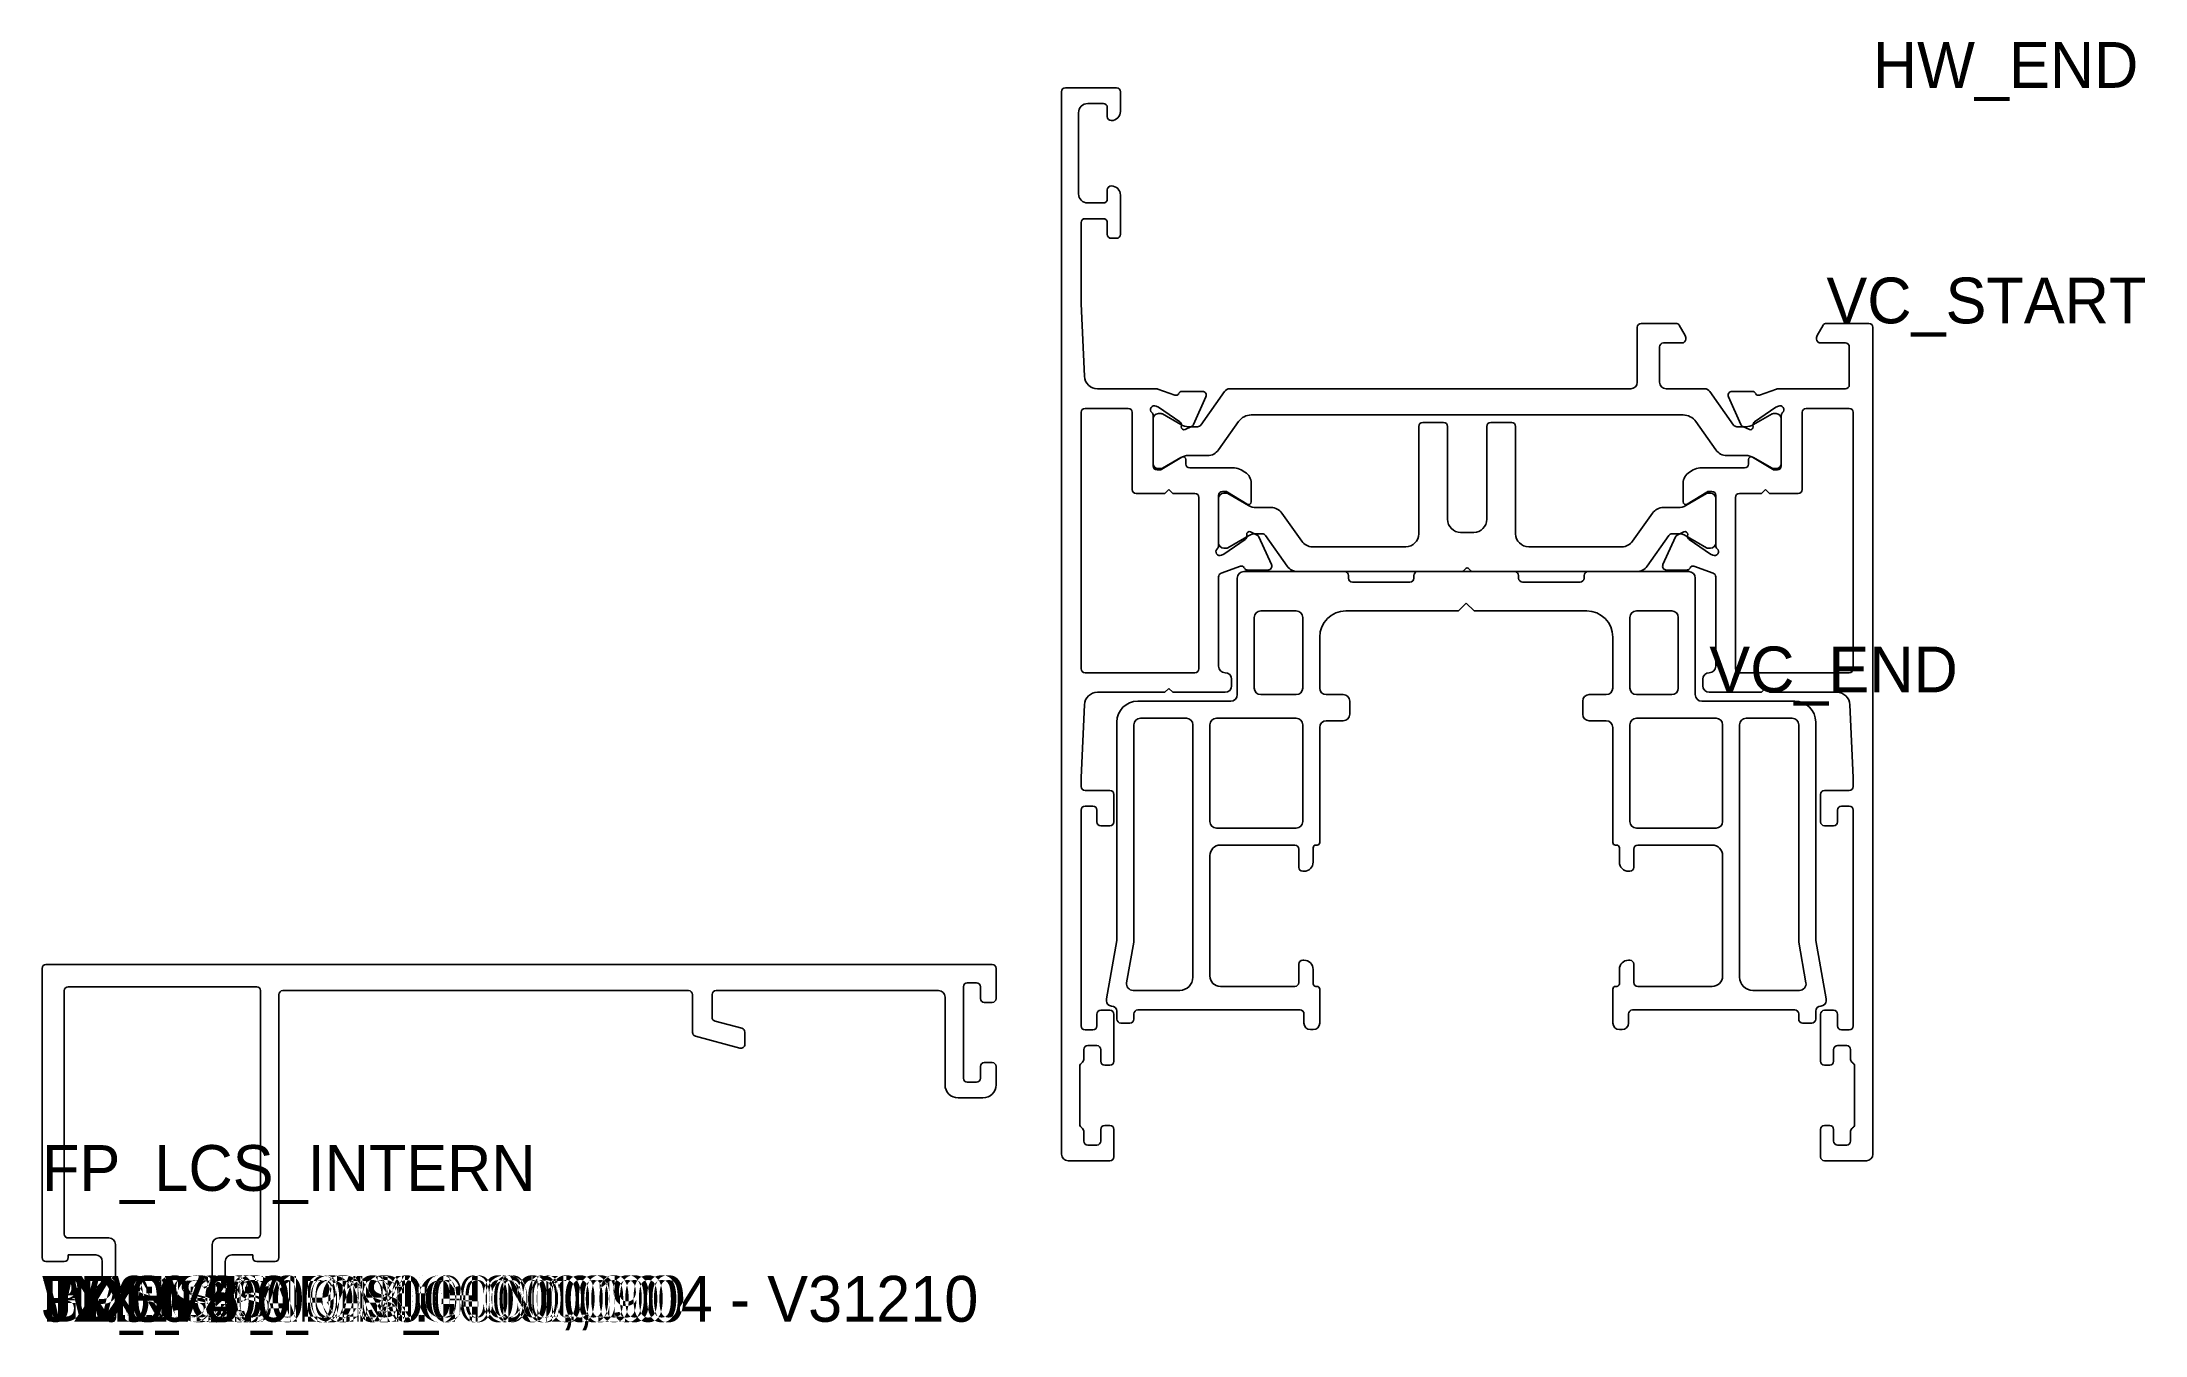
# Model space of a CAD drawing. Header units: metres. Extents: x 0 to 161, y -1 to 98.
import ezdxf

# ---------------------------------------------------------------- set-up
doc = ezdxf.new("R2010")
doc.units = ezdxf.units.M

msp = doc.modelspace()

# ---------------------------------------------------------------- linework, layer by layer
for p, q in [((77.9, 12.802869), (77.9, 94.002869)), ((78.2, 94.302869), (82.1, 94.302869)), ((82.4, 94.002869), (82.4, 92.502869)), ((79.2, 92.402869), (79.2, 86.202869)), ((81.1, 93.102869), (79.9, 93.102869)), ((81.4, 92.102869), (81.4, 92.802869)), ((79.9, 85.502869), (81.1, 85.502869)), ((81.4, 85.802869), (81.4, 86.502869)), ((82.4, 86.102869), (82.4, 83.102869)), ((79.4, 84.002869), (79.4, 77.802869)), ((81.1, 84.302869), (79.7, 84.302869)), ((81.4, 83.102869), (81.4, 84.002869)), ((82.1, 82.802869), (81.7, 82.802869)), ((79.4, 77.802869), (79.654613, 72.257007)), ((121.9, 71.802869), (121.9, 76.002869)), ((122.2, 76.302869), (124.849445, 76.302869)), ((125.109252, 76.152869), (125.559808, 75.372484)), ((136.090748, 76.152869), (135.640192, 75.372485)), ((139.6, 76.302869), (136.350555, 76.302869)), ((139.9, 12.802869), (139.9, 76.002869)), ((123.6, 74.502869), (123.6, 71.802869)), ((125.3, 74.802869), (123.9, 74.802869)), ((125.6, 75.222484), (125.6, 75.102869)), ((135.6, 75.222485), (135.6, 75.102869)), ((135.9, 74.802869), (137.8, 74.802869)), ((138.1, 74.502869), (138.1, 71.602869)), ((80.653561, 71.302869), (85.169479, 71.302869)), ((85.270993, 71.285172), (86.571317, 70.817586)), ((87.085214, 71.097305), (88.664142, 71.107762)), ((88.542348, 68.529708), (90.353103, 71.091471)), ((90.761403, 71.302869), (121.4, 71.302869)), ((124.1, 71.302869), (127.038597, 71.302869)), ((127.446897, 71.091471), (129.257652, 68.529708)), ((130.714786, 71.097305), (129.135857, 71.107762)), ((132.529007, 71.285172), (131.228683, 70.817586)), ((137.8, 71.302869), (132.630521, 71.302869)), ((79.4, 69.502869), (79.4, 49.903432)), ((83, 69.802869), (79.7, 69.802869)), ((83.3, 63.603432), (83.3, 69.502869)), ((84.9, 69.256218), (84.9, 65.403432)), ((85.304736, 69.896158), (85.122027, 69.977505)), ((85.3, 69.402869), (85.506444, 69.402869)), ((86.933493, 68.771692), (85.304736, 69.896158)), ((85.606389, 69.376106), (87.014999, 68.563446)), ((88.938855, 70.682787), (87.990205, 68.577271)), ((125.395752, 69.302867), (92.404248, 69.302867)), ((128.861144, 70.682787), (129.809794, 68.577271)), ((130.785001, 68.563446), (132.193611, 69.376106)), ((130.866507, 68.771692), (132.495264, 69.896158)), ((132.293555, 69.402869), (132.5, 69.402869)), ((132.495264, 69.896158), (132.677973, 69.977505)), ((132.9, 69.256218), (132.9, 65.403432)), ((134.5, 63.603432), (134.5, 69.502869)), ((134.8, 69.802869), (138.1, 69.802869)), ((138.4, 69.502869), (138.4, 49.903432)), ((84.9, 65.602869), (84.9, 69.002869)), ((87.052774, 68.38555), (87.062076, 68.500645)), ((87.845269, 68.42946), (87.337846, 68.188741)), ((87.614666, 68.402869), (88.297368, 68.402869)), ((91.424328, 68.795513), (89.890594, 66.625664)), ((105.2, 68.426413), (105.2, 60.226413)), ((107.1, 68.726413), (105.5, 68.726413)), ((107.4, 61.326413), (107.4, 68.426413)), ((110.4, 68.426413), (110.4, 61.326413)), ((112.3, 68.726413), (110.7, 68.726413)), ((112.6, 60.226413), (112.6, 68.426413)), ((127.909406, 66.625664), (126.375671, 68.795513)), ((129.502632, 68.402869), (130.185334, 68.402869)), ((129.954731, 68.42946), (130.462153, 68.188741)), ((130.747226, 68.38555), (130.737924, 68.500645)), ((132.9, 69.002869), (132.9, 65.602869)), ((85.577496, 65.147367), (87.095798, 66.074142)), ((87.014999, 66.042292), (85.606389, 65.229632)), ((87.4, 65.903432), (87.4, 65.553432)), ((89.073995, 66.202869), (87.614666, 66.202869)), ((130.185334, 66.202869), (128.726005, 66.202869)), ((130.4, 65.903432), (130.4, 65.553432)), ((132.222504, 65.147367), (130.704202, 66.074142)), ((132.193611, 65.229632), (130.785001, 66.042292)), ((85.2, 65.103432), (85.421193, 65.103432)), ((85.506444, 65.202869), (85.3, 65.202869)), ((87.7, 65.253432), (91.113234, 65.253432)), ((91.634243, 65.106983), (91.92101, 64.93194)), ((126.165756, 65.106983), (125.87899, 64.93194)), ((130.1, 65.253432), (126.686766, 65.253432)), ((132.5, 65.202869), (132.293555, 65.202869)), ((132.6, 65.103432), (132.378807, 65.103432)), ((85.8, 63.303432), (83.6, 63.303432)), ((86.1, 63.603432), (85.8, 63.303432)), ((86.4, 63.303432), (86.1, 63.603432)), ((88.1, 63.303432), (86.4, 63.303432)), ((88.4, 49.903432), (88.4, 63.003432)), ((89.9, 63.152806), (89.9, 59.30002)), ((89.9, 62.926413), (89.9, 59.526413)), ((90.421193, 63.452806), (90.2, 63.452806)), ((90.506444, 63.326413), (90.3, 63.326413)), ((92.095798, 62.482096), (90.577496, 63.408871)), ((92.188333, 62.38699), (90.606389, 63.29965)), ((92.4, 64.078389), (92.4, 62.652806)), ((125.4, 64.078389), (125.4, 62.652806)), ((127.193611, 63.29965), (125.611667, 62.38699)), ((125.704202, 62.482096), (127.222504, 63.408871)), ((127.5, 63.326413), (127.293555, 63.326413)), ((127.378807, 63.452806), (127.6, 63.452806)), ((127.9, 63.152806), (127.9, 59.30002)), ((127.9, 59.526413), (127.9, 62.926413)), ((129.4, 49.903432), (129.4, 63.003432)), ((129.7, 63.303432), (131.4, 63.303432)), ((131.4, 63.303432), (131.7, 63.603432)), ((131.7, 63.603432), (132, 63.303432)), ((132, 63.303432), (134.2, 63.303432)), ((93.918814, 62.226413), (92.788, 62.226413)), ((96.258235, 59.649208), (94.735414, 61.803617)), ((123.064586, 61.803617), (121.541765, 59.649208)), ((125.012, 62.226413), (123.881186, 62.226413)), ((90.304736, 58.66008), (91.933493, 59.784546)), ((90.606389, 59.153176), (92.188333, 60.065835)), ((92.062076, 60.055593), (92.052774, 60.170688)), ((92.337846, 60.367497), (92.845269, 60.126778)), ((92.788, 60.226413), (93.245738, 60.226413)), ((92.990205, 59.978967), (93.938855, 57.873451)), ((93.490718, 60.099574), (95.152049, 57.749208)), ((109.4, 60.326413), (108.4, 60.326413)), ((122.647951, 57.749208), (124.309282, 60.099574)), ((124.809794, 59.978967), (123.861144, 57.873451)), ((124.554262, 60.226413), (125.012, 60.226413)), ((125.462153, 60.367497), (124.954731, 60.126778)), ((125.611667, 60.065835), (127.193611, 59.153176)), ((125.737924, 60.055593), (125.747226, 60.170688)), ((127.495264, 58.66008), (125.866507, 59.784546)), ((90.122027, 58.578733), (90.304736, 58.66008)), ((90.3, 59.126413), (90.506444, 59.126413)), ((104.2, 59.226413), (97.074834, 59.226413)), ((120.725165, 59.226413), (113.6, 59.226413)), ((127.293555, 59.126413), (127.5, 59.126413)), ((127.677973, 58.578733), (127.495264, 58.66008)), ((89.9, 56.926731), (89.9, 50.103432)), ((91.571317, 57.738652), (90.098486, 57.209034)), ((91.329289, 47.926413), (91.329289, 56.826413)), ((91.829289, 57.326413), (99.529289, 57.326413)), ((93.664142, 57.448476), (92.085214, 57.458933)), ((95.968648, 57.326413), (108.517157, 57.326413)), ((99.829289, 57.026413), (99.829289, 56.826413)), ((100.129289, 56.526413), (104.529289, 56.526413)), ((104.829289, 56.826413), (104.829289, 57.026413)), ((105.129289, 57.326413), (112.529289, 57.326413)), ((108.517157, 57.326413), (108.587868, 57.355702)), ((108.587868, 57.355702), (108.829289, 57.597123)), ((108.970711, 57.597123), (109.212132, 57.355702)), ((109.212132, 57.355702), (109.282843, 57.326413)), ((109.282843, 57.326413), (121.831352, 57.326413)), ((112.829289, 57.026413), (112.829289, 56.826413)), ((113.129289, 56.526413), (117.529289, 56.526413)), ((117.829289, 56.826413), (117.829289, 57.026413)), ((118.129289, 57.326413), (125.829289, 57.326413)), ((124.135857, 57.448476), (125.714786, 57.458933)), ((126.228683, 57.738652), (127.701514, 57.209034)), ((126.329289, 56.826413), (126.329289, 47.926413)), ((127.9, 56.926731), (127.9, 50.103432)), ((108.829289, 54.926413), (108.229289, 54.326413)), ((109.429289, 54.326413), (108.829289, 54.926413)), ((92.629289, 48.426413), (92.629289, 53.826413)), ((93.129289, 54.326413), (95.829289, 54.326413)), ((96.329289, 53.826413), (96.329289, 48.426413)), ((108.229289, 54.326413), (99.629289, 54.326413)), ((118.029289, 54.326413), (109.429289, 54.326413)), ((121.329289, 53.826413), (121.329289, 48.426413)), ((124.529289, 54.326413), (121.829289, 54.326413)), ((125.029289, 48.426413), (125.029289, 53.826413)), ((97.629289, 52.326413), (97.629289, 48.426413)), ((120.029289, 48.426413), (120.029289, 52.326413)), ((79.7, 49.603432), (88.1, 49.603432)), ((86.1, 48.403432), (85.8, 48.103432)), ((86.4, 48.103432), (86.1, 48.403432)), ((90.9, 49.103432), (90.9, 48.603432)), ((126.9, 49.103432), (126.9, 48.603432)), ((138.1, 49.603432), (129.7, 49.603432)), ((131.4, 48.103432), (131.7, 48.403432)), ((131.7, 48.403432), (132, 48.103432)), ((79.654613, 47.149294), (79.4, 41.603432)), ((85.8, 48.103432), (80.653561, 48.103432)), ((83.729289, 47.426413), (90.829289, 47.426413)), ((90.4, 48.103432), (86.4, 48.103432)), ((95.829289, 47.926413), (93.129289, 47.926413)), ((98.129289, 47.926413), (99.429289, 47.926413)), ((99.929289, 47.426413), (99.929289, 46.426413)), ((117.729289, 46.426413), (117.729289, 47.426413)), ((118.229289, 47.926413), (119.529289, 47.926413)), ((121.829289, 47.926413), (124.529289, 47.926413)), ((126.829289, 47.426413), (133.929289, 47.426413)), ((127.4, 48.103432), (131.4, 48.103432)), ((132, 48.103432), (137.146439, 48.103432)), ((138.145387, 47.149294), (138.4, 41.603432)), ((82.129289, 29.21533), (82.129289, 45.826413)), ((83.429289, 45.626413), (83.429289, 29.101595)), ((87.439012, 46.126413), (83.929289, 46.126413)), ((87.939012, 26.326413), (87.939012, 45.626413)), ((89.239012, 38.226413), (89.239012, 45.626413)), ((89.739012, 46.126413), (95.829289, 46.126413)), ((96.329289, 45.626413), (96.329289, 38.226413)), ((97.629289, 45.426413), (97.629289, 36.626413)), ((99.429289, 45.926413), (98.129289, 45.926413)), ((119.529289, 45.926413), (118.229289, 45.926413)), ((120.029289, 36.626413), (120.029289, 45.426413)), ((121.329289, 45.626413), (121.329289, 38.226413)), ((127.919566, 46.126413), (121.829289, 46.126413)), ((128.419566, 38.226413), (128.419566, 45.626413)), ((129.719566, 26.326413), (129.719566, 45.626413)), ((130.219566, 46.126413), (133.729289, 46.126413)), ((134.229289, 45.626413), (134.229289, 29.101595)), ((135.529289, 45.826413), (135.529289, 29.21533)), ((79.4, 41.603432), (79.4, 40.902869)), ((79.7, 40.602869), (81.6, 40.602869)), ((81.9, 40.302869), (81.9, 38.202869)), ((135.9, 40.302869), (135.9, 38.202869)), ((138.1, 40.602869), (136.2, 40.602869)), ((138.4, 41.603432), (138.4, 40.902869)), ((79.4, 39.102869), (79.4, 22.602869)), ((80.3, 39.402869), (79.7, 39.402869)), ((80.6, 38.202869), (80.6, 39.102869)), ((137.2, 38.202869), (137.2, 39.102869)), ((137.5, 39.402869), (138.1, 39.402869)), ((138.4, 39.102869), (138.4, 22.602869)), ((81.6, 37.902869), (80.9, 37.902869)), ((95.829289, 37.726413), (89.739012, 37.726413)), ((121.829289, 37.726413), (127.919566, 37.726413)), ((136.2, 37.902869), (136.9, 37.902869)), ((89.239012, 35.626413), (89.239012, 26.426413)), ((95.729289, 36.426413), (90.039012, 36.426413)), ((96.029289, 34.726413), (96.029289, 36.126413)), ((97.129289, 36.226413), (97.129289, 35.126413)), ((97.429289, 36.426413), (97.329289, 36.426413)), ((120.329289, 36.426413), (120.229289, 36.426413)), ((120.529289, 35.126413), (120.529289, 36.226413)), ((121.629289, 36.126413), (121.629289, 34.726413)), ((127.619566, 36.426413), (121.929289, 36.426413)), ((128.419566, 26.426413), (128.419566, 35.626413)), ((96.429289, 34.426413), (96.329289, 34.426413)), ((121.329289, 34.426413), (121.229289, 34.426413)), ((81.336885, 24.67764), (82.121693, 29.128506)), ((82.129289, 29.21533), (82.121693, 29.128506)), ((83.421693, 29.014771), (82.874808, 25.913237)), ((83.429289, 29.101595), (83.421693, 29.014771)), ((134.236885, 29.014771), (134.229289, 29.101595)), ((134.236885, 29.014771), (134.783769, 25.913237)), ((135.536885, 29.128506), (135.529289, 29.21533)), ((135.536885, 29.128506), (136.321693, 24.67764)), ((96.029289, 25.926413), (96.029289, 27.326413)), ((96.329289, 27.626413), (96.429289, 27.626413)), ((121.229289, 27.626413), (121.329289, 27.626413)), ((121.629289, 27.326413), (121.629289, 25.926413)), ((0, 4.9), (0, 27.002869)), ((0.3, 27.302869), (72.6, 27.302869)), ((71.4, 25.90457), (70.7, 25.90457)), ((72.9, 27.002869), (72.9, 24.70457)), ((97.129289, 26.926413), (97.129289, 25.826413)), ((120.529289, 25.826413), (120.529289, 26.926413)), ((1.700316, 25.302869), (1.700316, 6.7)), ((16.4, 25.602869), (2.000316, 25.602869)), ((16.7, 6.7), (16.7, 25.302869)), ((18.1, 25.002869), (18.1, 4.9)), ((49.400015, 25.302869), (18.4, 25.302869)), ((49.700015, 22.113897), (49.700015, 25.002869)), ((51.200015, 25.002869), (51.200015, 23.264887)), ((68.5, 25.302869), (51.500015, 25.302869)), ((69, 18.10457), (69, 24.802869)), ((70.4, 25.60457), (70.4, 18.60457)), ((71.7, 24.70457), (71.7, 25.60457)), ((72.6, 24.40457), (72, 24.40457)), ((81.329289, 24.590816), (81.336885, 24.67764)), ((81.329289, 24.526413), (81.329289, 24.590816)), ((83.367212, 25.326413), (86.939012, 25.326413)), ((90.039012, 25.626413), (95.729289, 25.626413)), ((97.329289, 25.626413), (97.429289, 25.626413)), ((97.629289, 25.426413), (97.629289, 22.826413)), ((120.029289, 22.826413), (120.029289, 25.426413)), ((120.229289, 25.626413), (120.329289, 25.626413)), ((121.929289, 25.626413), (127.619566, 25.626413)), ((134.291365, 25.326413), (130.719566, 25.326413)), ((136.321693, 24.67764), (136.329289, 24.590816)), ((136.329289, 24.590816), (136.329289, 24.526413)), ((51.42237, 22.975109), (53.477661, 22.424396)), ((80.6, 22.602869), (80.6, 23.502869)), ((80.9, 23.802869), (81.6, 23.802869)), ((81.9, 23.502869), (81.9, 19.902869)), ((82.129289, 23.126413), (82.129289, 23.726413)), ((83.129289, 22.826413), (82.429289, 22.826413)), ((83.429289, 23.526413), (83.429289, 23.126413)), ((96.129289, 23.826413), (83.729289, 23.826413)), ((96.429289, 22.826413), (96.429289, 23.526413)), ((121.229289, 23.526413), (121.229289, 22.826413)), ((133.929289, 23.826413), (121.529289, 23.826413)), ((134.229289, 23.126413), (134.229289, 23.526413)), ((135.229289, 22.826413), (134.529289, 22.826413)), ((135.529289, 23.726413), (135.529289, 23.126413)), ((135.9, 23.502869), (135.9, 19.902869)), ((136.9, 23.802869), (136.2, 23.802869)), ((137.2, 22.602869), (137.2, 23.502869)), ((53.32237, 20.913092), (49.92237, 21.824119)), ((53.700015, 22.134618), (53.700015, 21.202869)), ((79.7, 22.302869), (80.3, 22.302869)), ((80.6, 21.102869), (79.902022, 21.102869)), ((97.129289, 22.326413), (96.929289, 22.326413)), ((120.729289, 22.326413), (120.529289, 22.326413)), ((137.2, 21.102869), (137.897977, 21.102869)), ((138.1, 22.302869), (137.5, 22.302869)), ((71.7, 18.60457), (71.7, 19.50457)), ((72, 19.80457), (72.6, 19.80457)), ((72.9, 19.50457), (72.9, 18.10457)), ((79.302022, 19.533254), (79.302022, 15.072485)), ((79.602022, 20.802869), (79.602022, 20.052869)), ((80.9, 19.902869), (80.9, 20.802869)), ((81.6, 19.602869), (81.2, 19.602869)), ((136.2, 19.602869), (136.6, 19.602869)), ((136.9, 19.902869), (136.9, 20.802869)), ((138.197977, 20.802869), (138.197977, 20.052869)), ((138.497977, 19.533254), (138.497977, 15.072485)), ((70.7, 18.30457), (71.4, 18.30457)), ((71.9, 17.10457), (70, 17.10457)), ((79.602022, 14.552869), (79.602022, 13.802869)), ((80.9, 13.802869), (80.9, 14.702869)), ((81.2, 15.002869), (81.6, 15.002869)), ((81.9, 14.702869), (81.9, 12.602869)), ((135.9, 14.702869), (135.9, 12.602869)), ((136.6, 15.002869), (136.2, 15.002869)), ((136.9, 13.802869), (136.9, 14.702869)), ((138.197977, 14.552869), (138.197977, 13.802869)), ((79.902022, 13.502869), (80.6, 13.502869)), ((137.897977, 13.502869), (137.2, 13.502869)), ((81.6, 12.302869), (78.4, 12.302869)), ((136.2, 12.302869), (139.4, 12.302869)), ((4.100316, 5.1), (2, 5.1)), ((2, 5.1), (2, 4.9)), ((2.000316, 6.4), (5.100316, 6.4)), ((5.600316, 5.9), (5.600316, 0.3)), ((13, 0.3), (13, 5.9)), ((13.5, 6.4), (16.4, 6.4)), ((16.1, 5.1), (14.5, 5.1)), ((16.1, 4.9), (16.1, 5.1)), ((1.7, 4.6), (0.3, 4.6)), ((4.600316, 3.192589), (4.600316, 4.6)), ((14, 4.6), (14, 3.192589)), ((17.8, 4.6), (16.4, 4.6)), ((5.040205, 0.150528), (4.089054, 1.83166)), ((4.203326, 2.671334), (4.512448, 2.980457)), ((14.511262, 1.83166), (13.560112, 0.150528)), ((14.087868, 2.980457), (14.39699, 2.671334))]:
    msp.add_line(p, q)
for centre, radius, start, end in [((78.2, 94.002869), 0.3, 90, 180), ((82.1, 94.002869), 0.3, 0, 90), ((79.9, 92.402869), 0.7, 90, 180), ((81.1, 92.802869), 0.3, 0, 90), ((81.7, 92.102869), 0.3, 180, 270), ((81.7, 92.502869), 0.7, 270, 0), ((81.7, 86.502869), 0.3, 90, 180), ((81.7, 86.102869), 0.7, 0, 90), ((79.9, 86.202869), 0.7, 180, 270), ((81.1, 85.802869), 0.3, 270, 0), ((79.7, 84.002869), 0.3, 90, 180), ((81.1, 84.002869), 0.3, 0, 90), ((81.7, 83.102869), 0.3, 180, 270), ((82.1, 83.102869), 0.3, 270, 0), ((122.2, 76.002869), 0.3, 90, 180), ((124.849445, 76.002869), 0.3, 30, 90), ((136.350555, 76.002869), 0.3, 90, 150), ((139.6, 76.002869), 0.3, 0, 90), ((123.9, 74.502869), 0.3, 90, 180), ((125.3, 75.102869), 0.3, 270, 0), ((125.3, 75.222484), 0.3, 0, 30), ((135.9, 75.222485), 0.3, 150, 180), ((135.9, 75.102869), 0.3, 180, 270), ((137.8, 74.502869), 0.3, 0, 90), ((80.653561, 72.302869), 1, 182.62863, 270), ((85.169479, 71.002869), 0.3, 70.221829, 90), ((86.650836, 71.038724), 0.235, 250.221829, 336), ((87.086771, 70.86231), 0.235, 90, 156), ((88.666129, 70.807769), 0.3, 335.379459, 90), ((90.761403, 70.802869), 0.5, 90, 144.745828), ((121.4, 71.802869), 0.5, 270, 0), ((124.1, 71.802869), 0.5, 180, 270), ((127.038597, 70.802869), 0.5, 35.254172, 90), ((129.13387, 70.807769), 0.3, 90, 204.620541), ((130.713229, 70.86231), 0.235, 24, 90), ((131.149164, 71.038724), 0.235, 204, 289.778171), ((132.630521, 71.002869), 0.3, 90, 109.778171), ((137.8, 71.602869), 0.3, 270, 0), ((79.7, 69.502869), 0.3, 90, 180), ((83, 69.502869), 0.3, 0, 90), ((85.000025, 69.703423), 0.300009, 66.004713, 228.187329), ((84.6, 69.256218), 0.3, 0, 48.187329), ((85.3, 69.002869), 0.4, 90, 180), ((85.506444, 69.202869), 0.2, 60.018361, 90), ((92.404248, 68.102867), 1.2, 90, 144.745828), ((125.395752, 68.102867), 1.2, 35.254172, 90), ((132.293555, 69.202869), 0.2, 90, 119.981639), ((132.5, 69.002869), 0.4, 0, 90), ((132.799975, 69.703423), 0.300009, 311.812671, 113.995287), ((133.2, 69.256218), 0.3, 131.812671, 180), ((134.8, 69.502869), 0.3, 90, 180), ((138.1, 69.502869), 0.3, 0, 90), ((86.763051, 68.524812), 0.3, 355.379459, 55.379459), ((87.614666, 69.602869), 1.2, 240.018361, 270), ((87.252124, 68.369439), 0.2, 175.379459, 295.379459), ((87.716686, 68.700507), 0.3, 295.379459, 335.745828), ((88.297368, 68.702869), 0.3, 270, 324.745828), ((105.5, 68.426413), 0.3, 90, 180), ((107.1, 68.426413), 0.3, 0, 90), ((110.7, 68.426413), 0.3, 90, 180), ((112.3, 68.426413), 0.3, 0, 90), ((129.502632, 68.702869), 0.3, 215.254172, 270), ((130.083314, 68.700507), 0.3, 204.254172, 244.620541), ((130.185334, 69.602869), 1.2, 270, 299.981639), ((130.547876, 68.369439), 0.2, 244.620541, 4.620541), ((131.036949, 68.524812), 0.3, 124.620541, 184.620541), ((87.614666, 65.002869), 1.2, 90, 119.981639), ((87.2, 65.903432), 0.2, 0, 121.4), ((89.073995, 67.202869), 1, 270, 324.745828), ((128.726005, 67.202869), 1, 215.254172, 270), ((130.185334, 65.002869), 1.2, 60.018361, 90), ((130.6, 65.903432), 0.2, 58.6, 180), ((85.3, 65.602869), 0.4, 180, 270), ((85.2, 65.403432), 0.3, 180, 270), ((85.421193, 65.403432), 0.3, 270, 301.4), ((85.506444, 65.402869), 0.2, 270, 299.981639), ((87.7, 65.553432), 0.3, 180, 270), ((91.113234, 64.253432), 1, 58.6, 90), ((91.4, 64.078389), 1, 0, 58.6), ((126.4, 64.078389), 1, 121.4, 180), ((126.686766, 64.253432), 1, 90, 121.4), ((130.1, 65.553432), 0.3, 270, 0), ((132.293555, 65.402869), 0.2, 240.018361, 270), ((132.378807, 65.403432), 0.3, 238.6, 270), ((132.5, 65.602869), 0.4, 270, 0), ((132.6, 65.403432), 0.3, 270, 0), ((83.6, 63.603432), 0.3, 180, 270), ((88.1, 63.003432), 0.3, 0, 90), ((90.2, 63.152806), 0.3, 90, 180), ((90.3, 62.926413), 0.4, 90, 180), ((90.421193, 63.152806), 0.3, 58.6, 90), ((90.506444, 63.126413), 0.2, 60.018361, 90), ((127.293555, 63.126413), 0.2, 90, 119.981639), ((127.378807, 63.152806), 0.3, 90, 121.4), ((127.5, 62.926413), 0.4, 0, 90), ((127.6, 63.152806), 0.3, 0, 90), ((129.7, 63.003432), 0.3, 90, 180), ((134.2, 63.603432), 0.3, 270, 0), ((92.2, 62.652806), 0.2, 238.6, 0), ((92.788, 63.426413), 1.2, 240.018361, 270), ((93.918814, 61.226413), 1, 35.254172, 90), ((108.4, 61.326413), 1, 180, 270), ((109.4, 61.326413), 1, 270, 0), ((123.881186, 61.226413), 1, 90, 144.745828), ((125.012, 63.426413), 1.2, 270, 299.981639), ((125.6, 62.652806), 0.2, 180, 301.4), ((90.3, 59.526413), 0.4, 180, 270), ((91.763051, 60.031426), 0.3, 304.620541, 4.620541), ((92.252124, 60.186799), 0.2, 64.620541, 184.620541), ((92.788, 59.026413), 1.2, 90, 119.981639), ((92.716686, 59.855731), 0.3, 24.254172, 64.620541), ((93.245738, 59.926413), 0.3, 35.254172, 90), ((97.074834, 60.226413), 1, 215.254172, 270), ((104.2, 60.226413), 1, 270, 0), ((113.6, 60.226413), 1, 180, 270), ((120.725165, 60.226413), 1, 270, 324.745828), ((124.554262, 59.926413), 0.3, 90, 144.745828), ((125.083314, 59.855731), 0.3, 115.379459, 155.745828), ((125.012, 59.026413), 1.2, 60.018361, 90), ((125.547876, 60.186799), 0.2, 355.379459, 115.379459), ((126.036949, 60.031426), 0.3, 175.379459, 235.379459), ((127.5, 59.526413), 0.4, 270, 0), ((90.000025, 58.852815), 0.300009, 131.812671, 293.995287), ((89.6, 59.30002), 0.3, 311.812671, 0), ((90.506444, 59.326413), 0.2, 270, 299.981639), ((93.666129, 57.748469), 0.3, 270, 24.620541), ((124.13387, 57.748469), 0.3, 155.379459, 270), ((127.293555, 59.326413), 0.2, 240.018361, 270), ((127.799975, 58.852815), 0.300009, 246.004713, 48.187329), ((128.2, 59.30002), 0.3, 180, 228.187329), ((90.2, 56.926731), 0.3, 109.778171, 180), ((91.829289, 56.826413), 0.5, 90, 180), ((91.650836, 57.517514), 0.235, 24, 109.778171), ((92.086771, 57.693928), 0.235, 204, 270), ((95.968648, 58.326413), 1, 215.254172, 270), ((99.529289, 57.026413), 0.3, 0, 90), ((100.129289, 56.826413), 0.3, 180, 270), ((104.529289, 56.826413), 0.3, 270, 0), ((105.129289, 57.026413), 0.3, 90, 180), ((108.9, 57.526413), 0.1, 45, 135), ((112.529289, 57.026413), 0.3, 0, 90), ((113.129289, 56.826413), 0.3, 180, 270), ((117.529289, 56.826413), 0.3, 270, 0), ((118.129289, 57.026413), 0.3, 90, 180), ((121.831352, 58.326413), 1, 270, 324.745828), ((125.713229, 57.693928), 0.235, 270, 336), ((125.829289, 56.826413), 0.5, 0, 90), ((126.149164, 57.517514), 0.235, 70.221829, 156), ((127.6, 56.926731), 0.3, 0, 70.221829), ((93.129289, 53.826413), 0.5, 90, 180), ((95.829289, 53.826413), 0.5, 0, 90), ((99.629289, 52.326413), 2, 90, 180), ((118.029289, 52.326413), 2, 0, 90), ((121.829289, 53.826413), 0.5, 90, 180), ((124.529289, 53.826413), 0.5, 0, 90), ((79.7, 49.903432), 0.3, 180, 270), ((88.1, 49.903432), 0.3, 270, 0), ((90.4, 50.103432), 0.5, 180, 270), ((127.4, 50.103432), 0.5, 270, 0), ((129.7, 49.903432), 0.3, 180, 270), ((138.1, 49.903432), 0.3, 270, 0), ((90.4, 49.103432), 0.5, 0, 90), ((90.4, 48.603432), 0.5, 270, 0), ((93.129289, 48.426413), 0.5, 180, 270), ((95.829289, 48.426413), 0.5, 270, 0), ((98.129289, 48.426413), 0.5, 180, 270), ((119.529289, 48.426413), 0.5, 270, 0), ((121.829289, 48.426413), 0.5, 180, 270), ((124.529289, 48.426413), 0.5, 270, 0), ((127.4, 49.103432), 0.5, 90, 180), ((127.4, 48.603432), 0.5, 180, 270), ((80.653561, 47.103432), 1, 90, 177.37137), ((83.729289, 45.826413), 1.6, 90, 180), ((90.829289, 47.926413), 0.5, 270, 0), ((99.429289, 47.426413), 0.5, 0, 90), ((118.229289, 47.426413), 0.5, 90, 180), ((126.829289, 47.926413), 0.5, 180, 270), ((133.929289, 45.826413), 1.6, 0, 90), ((137.146439, 47.103432), 1, 2.62863, 90), ((83.929289, 45.626413), 0.5, 90, 180), ((87.439012, 45.626413), 0.5, 0, 90), ((89.739012, 45.626413), 0.5, 90, 180), ((95.829289, 45.626413), 0.5, 0, 90), ((98.129289, 45.426413), 0.5, 90, 180), ((99.429289, 46.426413), 0.5, 270, 0), ((118.229289, 46.426413), 0.5, 180, 270), ((119.529289, 45.426413), 0.5, 0, 90), ((121.829289, 45.626413), 0.5, 90, 180), ((127.919566, 45.626413), 0.5, 0, 90), ((130.219566, 45.626413), 0.5, 90, 180), ((133.729289, 45.626413), 0.5, 0, 90), ((79.7, 40.902869), 0.3, 180, 270), ((81.6, 40.302869), 0.3, 0, 90), ((136.2, 40.302869), 0.3, 90, 180), ((138.1, 40.902869), 0.3, 270, 0), ((79.7, 39.102869), 0.3, 90, 180), ((80.3, 39.102869), 0.3, 0, 90), ((137.5, 39.102869), 0.3, 90, 180), ((138.1, 39.102869), 0.3, 0, 90), ((80.9, 38.202869), 0.3, 180, 270), ((81.6, 38.202869), 0.3, 270, 0), ((89.739012, 38.226413), 0.5, 180, 270), ((95.829289, 38.226413), 0.5, 270, 0), ((121.829289, 38.226413), 0.5, 180, 270), ((127.919566, 38.226413), 0.5, 270, 0), ((136.2, 38.202869), 0.3, 180, 270), ((136.9, 38.202869), 0.3, 270, 0), ((90.039012, 35.626413), 0.8, 90, 180), ((95.729289, 36.126413), 0.3, 0, 90), ((97.329289, 36.226413), 0.2, 90, 180), ((97.429289, 36.626413), 0.2, 270, 0), ((120.229289, 36.626413), 0.2, 180, 270), ((120.329289, 36.226413), 0.2, 0, 90), ((121.929289, 36.126413), 0.3, 90, 180), ((127.619566, 35.626413), 0.8, 0, 90), ((96.329289, 34.726413), 0.3, 180, 270), ((96.429289, 35.126413), 0.7, 270, 0), ((121.229289, 35.126413), 0.7, 180, 270), ((121.329289, 34.726413), 0.3, 270, 0), ((96.329289, 27.326413), 0.3, 90, 180), ((96.429289, 26.926413), 0.7, 0, 90), ((121.229289, 26.926413), 0.7, 90, 180), ((121.329289, 27.326413), 0.3, 0, 90), ((0.3, 27.002869), 0.3, 90, 180), ((70.7, 25.60457), 0.3, 90, 180), ((71.4, 25.60457), 0.3, 0, 90), ((72.6, 27.002869), 0.3, 0, 90), ((83.367212, 25.826413), 0.5, 170, 270), ((86.939012, 26.326413), 1, 270, 0), ((90.039012, 26.426413), 0.8, 180, 270), ((95.729289, 25.926413), 0.3, 270, 0), ((97.329289, 25.826413), 0.2, 180, 270), ((120.329289, 25.826413), 0.2, 270, 0), ((121.929289, 25.926413), 0.3, 180, 270), ((127.619566, 26.426413), 0.8, 270, 0), ((130.719566, 26.326413), 1, 180, 270), ((134.291365, 25.826413), 0.5, 270, 10), ((2.000316, 25.302869), 0.3, 90, 180), ((16.4, 25.302869), 0.3, 0, 90), ((18.4, 25.002869), 0.3, 90, 180), ((49.400015, 25.002869), 0.3, 0, 90), ((51.500015, 25.002869), 0.3, 90, 180), ((68.5, 24.802869), 0.5, 0, 90), ((72, 24.70457), 0.3, 180, 270), ((72.6, 24.70457), 0.3, 270, 0), ((81.729289, 24.526413), 0.4, 180, 270), ((81.729289, 23.726413), 0.4, 0, 90), ((97.429289, 25.426413), 0.2, 0, 90), ((120.229289, 25.426413), 0.2, 90, 180), ((135.929289, 23.726413), 0.4, 90, 180), ((135.929289, 24.526413), 0.4, 270, 0), ((51.500015, 23.264887), 0.3, 180, 255), ((79.7, 22.602869), 0.3, 180, 270), ((80.3, 22.602869), 0.3, 270, 0), ((80.9, 23.502869), 0.3, 90, 180), ((81.6, 23.502869), 0.3, 0, 90), ((82.429289, 23.126413), 0.3, 180, 270), ((83.129289, 23.126413), 0.3, 270, 0), ((83.729289, 23.526413), 0.3, 90, 180), ((96.129289, 23.526413), 0.3, 0, 90), ((96.929289, 22.826413), 0.5, 180, 270), ((97.129289, 22.826413), 0.5, 270, 0), ((120.529289, 22.826413), 0.5, 180, 270), ((120.729289, 22.826413), 0.5, 270, 0), ((121.529289, 23.526413), 0.3, 90, 180), ((133.929289, 23.526413), 0.3, 0, 90), ((134.529289, 23.126413), 0.3, 180, 270), ((135.229289, 23.126413), 0.3, 270, 0), ((136.2, 23.502869), 0.3, 90, 180), ((136.9, 23.502869), 0.3, 0, 90), ((137.5, 22.602869), 0.3, 180, 270), ((138.1, 22.602869), 0.3, 270, 0), ((50.000015, 22.113897), 0.3, 180, 255), ((53.400015, 21.202869), 0.3, 255, 0), ((53.400015, 22.134618), 0.3, 0, 75), ((79.902022, 20.802869), 0.3, 90, 180), ((80.6, 20.802869), 0.3, 0, 90), ((137.2, 20.802869), 0.3, 90, 180), ((137.897977, 20.802869), 0.3, 0, 90), ((72, 19.50457), 0.3, 90, 180), ((72.6, 19.50457), 0.3, 0, 90), ((79.602022, 19.533254), 0.3, 120, 180), ((79.302022, 20.052869), 0.3, 300, 0), ((81.2, 19.902869), 0.3, 180, 270), ((81.6, 19.902869), 0.3, 270, 0), ((136.2, 19.902869), 0.3, 180, 270), ((136.6, 19.902869), 0.3, 270, 0), ((138.497977, 20.052869), 0.3, 180, 240), ((138.197977, 19.533254), 0.3, 0, 60), ((70, 18.10457), 1, 180, 270), ((70.7, 18.60457), 0.3, 180, 270), ((71.4, 18.60457), 0.3, 270, 0), ((71.9, 18.10457), 1, 270, 0), ((79.602022, 15.072485), 0.3, 180, 240), ((79.302022, 14.552869), 0.3, 0, 60), ((81.2, 14.702869), 0.3, 90, 180), ((81.6, 14.702869), 0.3, 0, 90), ((136.2, 14.702869), 0.3, 90, 180), ((136.6, 14.702869), 0.3, 0, 90), ((138.497977, 14.552869), 0.3, 120, 180), ((138.197977, 15.072485), 0.3, 300, 0), ((79.902022, 13.802869), 0.3, 180, 270), ((80.6, 13.802869), 0.3, 270, 0), ((137.2, 13.802869), 0.3, 180, 270), ((137.897977, 13.802869), 0.3, 270, 0), ((78.4, 12.802869), 0.5, 180, 270), ((81.6, 12.602869), 0.3, 270, 0), ((136.2, 12.602869), 0.3, 180, 270), ((139.4, 12.802869), 0.5, 270, 0), ((2.000316, 6.7), 0.3, 180, 270), ((16.4, 6.7), 0.3, 270, 0), ((0.3, 4.9), 0.3, 180, 270), ((1.7, 4.9), 0.3, 270, 0), ((4.100316, 4.6), 0.5, 0, 90), ((5.100316, 5.9), 0.5, 0, 90), ((13.5, 5.9), 0.5, 90, 180), ((14.5, 4.6), 0.5, 90, 180), ((16.4, 4.9), 0.3, 180, 270), ((17.8, 4.9), 0.3, 270, 0), ((4.698301, 2.17636), 0.7, 135, 209.500322), ((4.300316, 3.192589), 0.3, 315, 0), ((14.3, 3.192589), 0.3, 180, 225), ((13.902015, 2.17636), 0.7, 330.499678, 45), ((5.300316, 0.3), 0.3, 209.883652, 0), ((13.3, 0.3), 0.3, 180, 330.116348)]:
    msp.add_arc(centre, radius, start, end)

# ---------------------------------------------------------------- texts
for tag, p in [('HW_END', (139.9, 94.302869)), ('VC_START', (136.350555, 76.302869)), ('VC_END', (127.4, 48.103432)), ('FP_LCS_INTERN', (0, 10)), ('WX:0', (0, 0)), ('WY:0', (0, 0)), ('WX:0', (0, 0)), ('WY:0', (0, 0)), ('JX:0', (0, 0)), ('JY:0', (0, 0)), ('JX:0', (0, 0)), ('JY:0', (0, 0)), ('TDEV3:0', (0, 0)), ('TDEV4:0', (0, 0)), ('TDEV5:0', (0, 0)), ('TDEV:0', (0, 0)), ('TDEV2:0', (0, 0)), ('TDEV3:0', (0, 0)), ('TDEV4:0', (0, 0)), ('TDEV5:0', (0, 0)), ('GLASS_MIN:0.000000', (0, 0)), ('GLASS_MAX:0.000000', (0, 0)), ('BL01:6500.000000,,1', (0, 0)), ('HW_START', (0, 0)), ('FP_LCS_ORIG', (0, 0)), ('MIN_VETRO:0', (0, 0)), ('MAX_VETRO:0', (0, 0)), ('DESC:U10140 - N10904 - V31210', (0, 0)), ('DENS:0', (0, 0)), ('MIN_VETRO:0', (0, 0)), ('MAX_VETRO:0', (0, 0)), ('PANE_WIDTH:57.5', (0, 0)), ('PANE_WIDTH:57.5', (0, 0)), ('FP_LCS_HOT', (10, 0))]:
    msp.add_attdef(tag, p, '', height=3.5)

doc.saveas('drawing.dxf')
